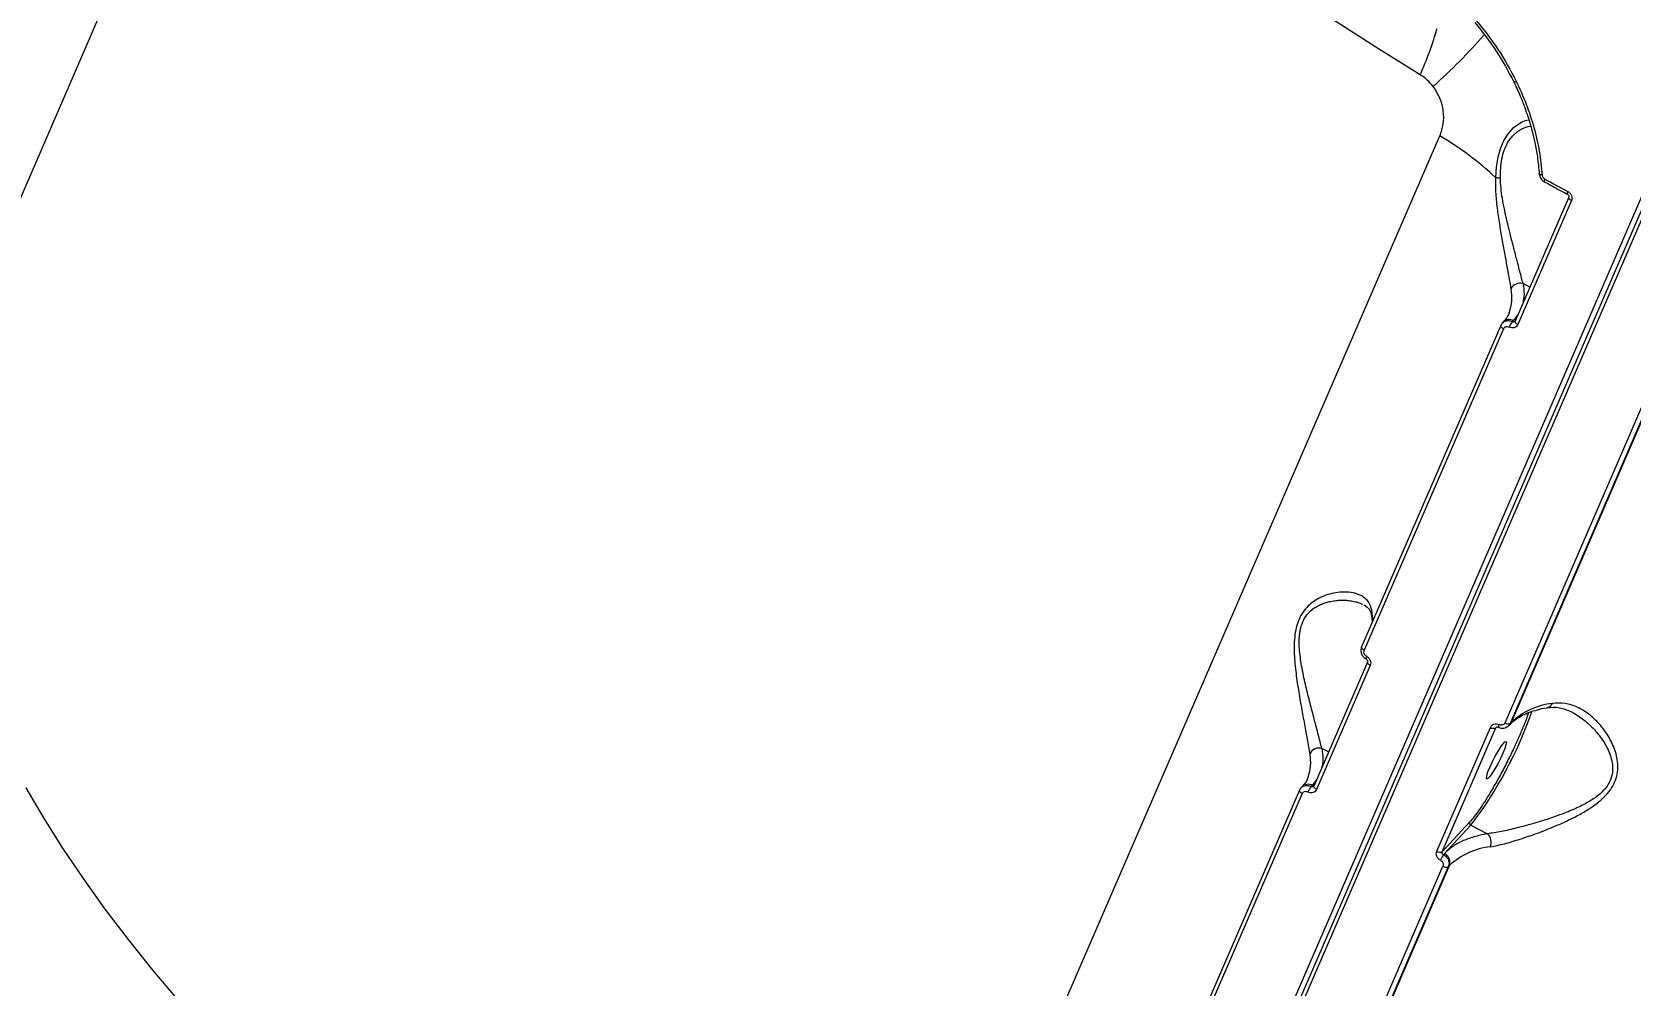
# Model space of a CAD drawing. Header units: millimetres. Extents: x -5873 to 5805, y -5301 to 4302.
# Drawn here: x -879.5 to -538.9, y -92.2 to 110.9 of the extents above; entities that cross this region are included whole.
import ezdxf

# ---------------------------------------------------------------- set-up
doc = ezdxf.new("R2010")
doc.units = ezdxf.units.MM
for name, color, linetype in [('DIKOM_ОБЪЕКТ', 7, 'Continuous'), ('DIKOM_РАЗМЕР_ЗОНА', 7, 'Continuous'), ('DIKOM_РАЗМЕР_ОБЪЕКТА', 7, 'Continuous')]:
    doc.layers.add(name, color=color, linetype=linetype)
doc.styles.add('style1', font='arial.ttf', dxfattribs={"width": 0.8})
doc.dimstyles.new('1-50', dxfattribs={"dimtxt": 300, "dimasz": 200, "dimexe": 100, "dimexo": 0, "dimgap": 100, "dimtad": 1, "dimtxsty": 'style1', "dimcen": 200, "dimclrd": 7, "dimclre": 7, "dimclrt": 7, "dimadec": 1, "dimazin": 2, "dimtfac": 1, "dimtmove": 0, "dimatfit": 2, "dimfxl": 0, "dimlwd": 25, "dimlwe": 18, "dimarcsym": 0})

# ---------------------------------------------------------------- blocks, each defined once
blk = doc.blocks.new('*D9')
at = {"layer": 'Defpoints', "color": 0, "transparency": 16777216}
for p in [(1338.11, 2802.44), (-4588.97, -1585.51), (-117.5, -1585.51)]:
    blk.add_point(p, dxfattribs=at)
at = {"layer": 'DIKOM_РАЗМЕР_ОБЪЕКТА', "color": 7, "lineweight": 18, "transparency": 16777216}
for p, q in [((1338.11, 2802.44), (-4688.97, 2802.44)), ((-117.5, -1585.51), (-4688.97, -1585.51))]:
    blk.add_line(p, q, dxfattribs=at)
at = {"layer": 'DIKOM_РАЗМЕР_ОБЪЕКТА', "color": 7, "lineweight": 25, "transparency": 16777216}
blk.add_line((-4588.97, 2602.44), (-4588.97, -1385.51), dxfattribs=at)
at = {"layer": 'DIKOM_РАЗМЕР_ОБЪЕКТА', "color": 7, "transparency": 16777216}
for points in [[(-4622.31, 2602.44), (-4555.64, 2602.44), (-4588.97, 2802.44)], [(-4622.31, -1385.51), (-4555.64, -1385.51), (-4588.97, -1585.51)]]:
    blk.add_solid(points, dxfattribs=at)
at = {"layer": 'DIKOM_РАЗМЕР_ОБЪЕКТА', "color": 7, "transparency": 16777216, "insert": (-4842.15, 460.98), "char_height": 300, "attachment_point": 5, "rotation": 90, "style": 'style1'}
blk.add_mtext('4400', dxfattribs=at)
blk = doc.blocks.new('*D10')
at = {"layer": 'Defpoints', "color": 0, "transparency": 16777216}
for p in [(4304.51, 1053.39), (-1538.59, -1332.39), (4304.51, -4224.84)]:
    blk.add_point(p, dxfattribs=at)
at = {"layer": 'DIKOM_РАЗМЕР_ОБЪЕКТА', "color": 7, "lineweight": 18, "transparency": 16777216}
for p, q in [((4304.51, 1053.39), (4304.51, -4324.84)), ((-1538.59, -1332.39), (-1538.59, -4324.84))]:
    blk.add_line(p, q, dxfattribs=at)
at = {"layer": 'DIKOM_РАЗМЕР_ОБЪЕКТА', "color": 7, "lineweight": 25, "transparency": 16777216}
blk.add_line((-1338.59, -4224.84), (4104.51, -4224.84), dxfattribs=at)
at = {"layer": 'DIKOM_РАЗМЕР_ОБЪЕКТА', "color": 7, "transparency": 16777216}
for points in [[(-1338.59, -4191.51), (-1338.59, -4258.18), (-1538.59, -4224.84)], [(4104.51, -4191.51), (4104.51, -4258.18), (4304.51, -4224.84)]]:
    blk.add_solid(points, dxfattribs=at)
at = {"layer": 'DIKOM_РАЗМЕР_ОБЪЕКТА', "color": 7, "transparency": 16777216, "insert": (1679.28, -3971.67), "char_height": 300, "attachment_point": 5, "style": 'style1'}
blk.add_mtext('5850', dxfattribs=at)
blk = doc.blocks.new('*D11')
at = {"layer": 'Defpoints', "color": 0, "transparency": 16777216}
for p in [(-510, 4302.44), (-5422.89, -3651.6), (284.83, -3651.6)]:
    blk.add_point(p, dxfattribs=at)
at = {"layer": 'DIKOM_РАЗМЕР_ЗОНА', "color": 7, "lineweight": 18, "transparency": 16777216}
for p, q in [((-510, 4302.44), (-5522.89, 4302.44)), ((284.83, -3651.6), (-5522.89, -3651.6))]:
    blk.add_line(p, q, dxfattribs=at)
at = {"layer": 'DIKOM_РАЗМЕР_ЗОНА', "color": 7, "lineweight": 25, "transparency": 16777216}
blk.add_line((-5422.89, 4102.44), (-5422.89, -3451.6), dxfattribs=at)
at = {"layer": 'DIKOM_РАЗМЕР_ЗОНА', "color": 7, "transparency": 16777216}
for points in [[(-5456.22, 4102.44), (-5389.56, 4102.44), (-5422.89, 4302.44)], [(-5456.22, -3451.6), (-5389.56, -3451.6), (-5422.89, -3651.6)]]:
    blk.add_solid(points, dxfattribs=at)
at = {"layer": 'DIKOM_РАЗМЕР_ЗОНА', "color": 7, "transparency": 16777216, "insert": (-5676.06, -474.49), "char_height": 300, "attachment_point": 5, "rotation": 90, "style": 'style1'}
blk.add_mtext('7950', dxfattribs=at)

msp = doc.modelspace()

# ---------------------------------------------------------------- linework, layer by layer
at = {"layer": 'DIKOM_ОБЪЕКТ', "color": 7, "linetype": 'Continuous', "lineweight": 15}
for p, q in [((-778.022, 315.501), (-894.455, 46.607)), ((-523.065, 106.66), (-696.034, -292.798)), ((-521.908, 106.484), (-694.877, -292.974)), ((-694.269, -293.708), (-521.3, 105.75)), ((-704.46, -200.145), (-579.379, 88.719)), ((-551.916, 75.639), (-563.352, 49.228)), ((-551.34, 74.921), (-562.776, 48.511)), ((-560.208, 56.488), (-561.657, 57.235)), ((-566.417, 48.331), (-596.079, -20.171)), ((-565.88, 49.062), (-566.086, 48.839)), ((-564.609, 51.054), (-564.685, 50.871)), ((-563.917, 49.117), (-563.699, 49.352)), ((-562.712, 50.707), (-563.699, 49.352)), ((-563.699, 49.352), (-562.948, 50.161)), ((-563.364, 49.189), (-563.398, 49.161)), ((-565.847, 47.617), (-595.509, -20.886)), ((-565.502, -36.355), (-535.841, 32.147)), ((-564.346, -36.455), (-534.684, 32.047)), ((-564.141, -36.233), (-534.479, 32.269)), ((-595.579, -11.219), (-595.405, -11.314)), ((-594.801, -23.401), (-606.237, -49.811)), ((-594.225, -24.118), (-605.661, -50.528)), ((-580.068, -63.723), (-568.632, -37.312)), ((-578.906, -63.825), (-567.47, -37.415)), ((-567.47, -37.415), (-567.31, -37.242)), ((-564.642, -36.908), (-564.436, -36.686)), ((-564.141, -36.233), (-564.346, -36.455)), ((-603.093, -42.551), (-604.542, -41.804)), ((-609.302, -50.708), (-638.964, -119.21)), ((-608.764, -49.977), (-608.971, -50.2)), ((-607.493, -47.985), (-607.57, -48.168)), ((-606.801, -49.922), (-606.584, -49.687)), ((-605.597, -48.333), (-606.584, -49.687)), ((-606.584, -49.687), (-605.833, -48.878)), ((-606.249, -49.85), (-606.283, -49.878)), ((-608.731, -51.423), (-638.393, -119.925)), ((-573.063, -57.528), (-578.906, -63.825)), ((-572.802, -58.168), (-578.41, -64.212)), ((-572.802, -58.168), (-569.235, -60.006)), ((-578.41, -64.212), (-578.628, -64.447)), ((-608.387, -135.394), (-578.725, -66.892)), ((-607.231, -135.494), (-577.569, -66.992)), ((-607.026, -135.272), (-577.364, -66.77)), ((-577.569, -66.992), (-577.364, -66.77))]:
    msp.add_line(p, q, dxfattribs=at)
at = {"layer": 'DIKOM_ОБЪЕКТ', "color": 7, "linetype": 'Continuous', "lineweight": 15, "flags": 128}
for points in [[(-583.574, 101.731), (-593.029, 107.628), (-602.314, 113.612)], [(-560.397, 92.054), (-560.845, 92.008), (-561.435, 91.848), (-561.804, 91.706), (-561.899, 91.665), (-561.923, 91.654), (-561.93, 91.651), (-561.932, 91.65), (-561.932, 91.65), (-561.932, 91.65), (-561.933, 91.65), (-561.933, 91.65), (-561.933, 91.65), (-561.933, 91.65), (-561.933, 91.65), (-563.904, 90.278), (-564.871, 89.18), (-565.752, 87.786), (-566.487, 86.099), (-567.027, 84.169), (-567.367, 82.063), (-567.533, 79.872)], [(-557.563, 80.373), (-557.732, 80.387), (-557.883, 80.413), (-558.009, 80.448), (-558.106, 80.491), (-558.17, 80.542), (-558.2, 80.597), (-558.201, 80.607)], [(-557.103, 78.931), (-557.125, 78.951), (-557.134, 79.007), (-557.124, 79.093), (-557.096, 79.207), (-557.049, 79.344), (-556.986, 79.499)], [(-557.088, 78.929), (-557.096, 78.929), (-557.103, 78.931)], [(-556.986, 79.499), (-556.378, 79.168), (-555.77, 78.837), (-555.161, 78.507), (-554.552, 78.177), (-553.942, 77.847), (-553.332, 77.518), (-552.722, 77.189), (-552.111, 76.86)], [(-551.34, 74.921), (-551.5, 75.016), (-551.641, 75.119), (-551.759, 75.226), (-551.848, 75.334), (-551.906, 75.439), (-551.931, 75.536), (-551.922, 75.623), (-551.916, 75.639)], [(-566.417, 48.331), (-566.423, 48.316), (-566.433, 48.23), (-566.408, 48.133), (-566.351, 48.029), (-566.262, 47.921), (-566.145, 47.814), (-566.005, 47.711), (-565.847, 47.617)], [(-562.776, 48.511), (-562.936, 48.605), (-563.077, 48.708), (-563.195, 48.816), (-563.284, 48.924), (-563.342, 49.028), (-563.368, 49.126), (-563.358, 49.212), (-563.352, 49.228)], [(-595.509, -20.886), (-595.667, -20.791), (-595.807, -20.688), (-595.924, -20.581), (-596.012, -20.474), (-596.07, -20.369), (-596.095, -20.273), (-596.085, -20.187), (-596.079, -20.171)], [(-594.225, -24.118), (-594.385, -24.023), (-594.526, -23.92), (-594.643, -23.813), (-594.733, -23.705), (-594.791, -23.6), (-594.816, -23.503), (-594.807, -23.417), (-594.801, -23.401)], [(-564.141, -36.233), (-564.314, -36.538), (-564.436, -36.686)], [(-565.943, -42.811), (-566.453, -43.919), (-567.035, -45.059), (-567.642, -46.14), (-568.226, -47.073), (-568.737, -47.784), (-569.137, -48.214), (-569.391, -48.329), (-569.479, -48.119), (-569.394, -47.602), (-569.144, -46.819), (-568.747, -45.834), (-568.238, -44.727), (-567.655, -43.586), (-567.048, -42.506), (-566.465, -41.572), (-565.953, -40.862), (-565.554, -40.431), (-565.3, -40.317), (-565.211, -40.526), (-565.296, -41.043), (-565.546, -41.826), (-565.943, -42.811)], [(-880.742, -50.227), (-876.998, -56.613), (-872.945, -63.045), (-868.586, -69.517), (-863.925, -76.021), (-858.966, -82.552), (-853.714, -89.105), (-848.173, -95.673)], [(-609.302, -50.708), (-609.308, -50.724), (-609.317, -50.81), (-609.293, -50.907), (-609.235, -51.011), (-609.146, -51.118), (-609.03, -51.225), (-608.89, -51.328), (-608.731, -51.423)], [(-605.661, -50.528), (-605.821, -50.434), (-605.962, -50.331), (-606.079, -50.223), (-606.169, -50.115), (-606.227, -50.011), (-606.252, -49.913), (-606.243, -49.827), (-606.237, -49.811)]]:
    msp.add_lwpolyline(points, dxfattribs=at)
at = {"layer": 'DIKOM_ОБЪЕКТ', "color": 7, "linetype": 'Continuous', "lineweight": 15}
for centre, radius, start, end in [((-656.32, 133.746), 79.479, 336.24555, 343.75627), ((-669.565, 198.227), 132.932, 311.88197, 318.55848), ((-563.605, 101.148), 0.922, 268.45255, 302.03977), ((-613.149, 31.149), 66.744, 46.88593, 59.60468), ((-565.854, 91.623), 11.871, 261.87122, 266.93971), ((-551.512, 76.431), 0.737, 144.34776, 190.48344), ((-572.842, 54.216), 8.82, 338.99169, 12.44494), ((-562.28, 55.15), 2.176, 73.35146, 153.62861), ((-564.597, 47.765), 1.824, 60.49145, 134.67102), ((-560.813, 46.423), 4.109, 139.03795, 157.83521), ((-592.479, -13.011), 1.545, 156.11563, 189.93708), ((-603.859, -14.372), 10.163, 358.27744, 11.26899), ((-594.402, -22.607), 0.732, 144.23706, 190.69676), ((-640.345, -6.341), 85.136, 322.5009, 341.09844), ((-553.804, -47.249), 15.107, 96.07844, 133.17809), ((-556.688, -31.756), 1.368, 282.58053, 339.82168), ((-567.961, -36.347), 1.175, 235.20751, 294.69792), ((-565.836, -37.311), 1.082, 148.05835, 178.49242), ((-564.837, -35.392), 1.171, 235.35633, 294.77321), ((-615.725, -44.823), 8.818, 338.98807, 12.44856), ((-605.165, -43.889), 2.176, 73.3592, 153.62534), ((-607.482, -51.274), 1.824, 60.49082, 134.67329), ((-603.712, -52.607), 4.094, 139.01048, 157.88002), ((-572.581, -57.704), 0.513, 159.90563, 244.5851), ((-570.92, -61.825), 2.479, 337.71211, 47.1887), ((-579.397, -62.757), 1.176, 235.23577, 294.6834), ((-573.051, -68.214), 6.73, 145.95992, 157.37489), ((-579.291, -66.065), 2.052, 339.90144, 64.57639), ((-567.027, -77.785), 15.105, 96.07629, 133.18024), ((-578.06, -65.929), 1.17, 235.34817, 294.78138)]:
    msp.add_arc(centre, radius, start, end, dxfattribs=at)
for points, knots in [([(-571.919, 112.862), (-570.336, 110.883), (-567.17, 106.924), (-564.809, 102.459), (-563.629, 100.226)], [0, 0, 0, 0, 0.50006, 1, 1, 1, 1]), ([(-571.571, 113.231), (-569.957, 111.216), (-566.73, 107.187), (-564.32, 102.64), (-563.115, 100.367)], [0, 0, 0, 0, 0.5000013, 1, 1, 1, 1]), ([(-580.82, 99.256), (-581.229, 99.736), (-582.049, 100.697), (-583.065, 101.386), (-583.574, 101.731)], [0, 0, 0, 0, 0.4987838, 1, 1, 1, 1]), ([(-579.379, 88.719), (-579.096, 89.55), (-578.528, 91.213), (-578.554, 94.005), (-579.228, 96.819), (-580.289, 98.443), (-580.82, 99.256)], [0, 0, 0, 0, 0.2497435, 0.4995703, 0.7493082, 1, 1, 1, 1]), ([(-563.629, 100.226), (-563.161, 99.224), (-562.315, 97.417), (-561.355, 94.945), (-560.692, 93.028), (-560.17, 91.347), (-559.656, 89.498), (-559.094, 87.1), (-558.534, 84.064), (-558.319, 81.83), (-558.201, 80.606)], [0, 0, 0, 0, 0.1590678, 0.2869488, 0.3834665, 0.4537968, 0.5435475, 0.6641642, 0.8159816, 1, 1, 1, 1]), ([(-563.115, 100.367), (-562.376, 98.752), (-560.898, 95.524), (-559.286, 90.514), (-558.096, 85.448), (-557.74, 82.065), (-557.563, 80.373)], [0, 0, 0, 0, 0.2507096, 0.5013184, 0.7506722, 1, 1, 1, 1]), ([(-566.488, 79.769), (-566.479, 80.467), (-566.462, 81.863), (-566.202, 83.871), (-565.708, 85.712), (-565.058, 87.104), (-564.383, 88.118), (-563.748, 88.857), (-563.096, 89.449), (-562.431, 89.925), (-561.751, 90.304), (-561.112, 90.561), (-560.53, 90.724), (-560.197, 90.772), (-560.028, 90.796)], [0, 0, 0, 0, 0.110675, 0.2214818, 0.3319618, 0.4426524, 0.5153792, 0.5890284, 0.6644229, 0.7321128, 0.8055961, 0.8849875, 0.941841, 1, 1, 1, 1]), ([(-567.533, 79.872), (-567.54, 78.704), (-567.554, 76.372), (-567.15, 72.912), (-566.652, 69.559), (-566.095, 66.344), (-565.544, 63.298), (-565.034, 60.512), (-564.584, 58.016), (-564.348, 56.75), (-564.23, 56.117)], [0, 0, 0, 0, 0.1255214, 0.2508024, 0.3751283, 0.50035, 0.6252711, 0.7505279, 0.8751663, 1, 1, 1, 1]), ([(-561.657, 57.235), (-561.762, 57.631), (-561.975, 58.425), (-562.351, 59.876), (-562.728, 61.329), (-563.102, 62.766), (-563.446, 64.086), (-563.814, 65.504), (-564.098, 66.609), (-564.309, 67.441), (-564.435, 67.94), (-564.612, 68.65), (-564.772, 69.3), (-564.891, 69.793), (-564.987, 70.192), (-565.126, 70.784), (-565.316, 71.614), (-565.492, 72.414), (-565.756, 73.663), (-566.072, 75.359), (-566.4, 77.575), (-566.458, 79.032), (-566.488, 79.769)], [0, 0, 0, 0, 0.0822725, 0.1650615, 0.2495163, 0.3099106, 0.3747582, 0.4330545, 0.4996545, 0.5177692, 0.5386918, 0.5624263, 0.6062483, 0.6187131, 0.6225808, 0.6546872, 0.6901726, 0.7216972, 0.7492622, 0.8365936, 0.9173524, 1, 1, 1, 1]), ([(-558.201, 80.606), (-558.175, 80.437), (-558.124, 80.099), (-557.881, 79.626), (-557.543, 79.213), (-557.251, 79.025), (-557.105, 78.931)], [0, 0, 0, 0, 0.2505672, 0.5007751, 0.7504931, 1, 1, 1, 1]), ([(-556.986, 79.499), (-557.063, 79.549), (-557.217, 79.648), (-557.395, 79.864), (-557.523, 80.11), (-557.549, 80.285), (-557.563, 80.373)], [0, 0, 0, 0, 0.2510404, 0.5003559, 0.7503221, 1, 1, 1, 1]), ([(-557.096, 78.943), (-555.977, 78.324), (-554.367, 77.435), (-552.732, 76.568), (-552.233, 76.303)], [0, 0, 0, 0, 0.695186, 1, 1, 1, 1]), ([(-552.236, 76.296), (-552.171, 76.252), (-552.041, 76.166), (-551.922, 75.973), (-551.876, 75.77), (-551.911, 75.656), (-551.928, 75.599)], [0, 0, 0, 0, 0.2599464, 0.5123203, 0.7587205, 1, 1, 1, 1]), ([(-552.111, 76.86), (-551.948, 76.75), (-551.622, 76.529), (-551.314, 76.011), (-551.189, 75.44), (-551.29, 75.094), (-551.34, 74.921)], [0, 0, 0, 0, 0.2506011, 0.5002715, 0.7500425, 1, 1, 1, 1]), ([(-561.657, 57.235), (-561.547, 56.473), (-561.333, 54.985), (-561.589, 53.658), (-561.715, 53.01)], [0, 0, 0, 0, 0.5116644, 1, 1, 1, 1]), ([(-566.043, 48.884), (-566.123, 48.795), (-566.281, 48.618), (-566.38, 48.401), (-566.429, 48.292)], [0, 0, 0, 0, 0.5004576, 1, 1, 1, 1]), ([(-565.99, 48.935), (-565.897, 49.008), (-565.709, 49.157), (-565.305, 49.323), (-564.849, 49.378), (-564.351, 49.31), (-564.069, 49.185), (-563.917, 49.117)], [0, 0, 0, 0, 0.1678149, 0.3408742, 0.6058636, 0.7869256, 1, 1, 1, 1]), ([(-564.635, 51.02), (-564.647, 50.981), (-564.791, 50.503), (-565.187, 49.857), (-565.715, 49.281), (-565.908, 49.07)], [0, 0, 0, 0, 0.0530337, 0.6533891, 1, 1, 1, 1]), ([(-565.847, 47.617), (-565.786, 47.718), (-565.665, 47.92), (-565.347, 48.085), (-564.977, 48.12), (-564.738, 48.023), (-564.619, 47.974)], [0, 0, 0, 0, 0.2507586, 0.5001203, 0.7499456, 1, 1, 1, 1]), ([(-562.776, 48.511), (-562.867, 48.359), (-563.047, 48.055), (-563.527, 47.808), (-564.083, 47.754), (-564.44, 47.9), (-564.619, 47.974)], [0, 0, 0, 0, 0.2505481, 0.5002402, 0.749943, 1, 1, 1, 1]), ([(-563.315, 49.285), (-563.344, 49.235), (-563.388, 49.16), (-563.483, 49.095), (-563.584, 49.053), (-563.699, 49.045), (-563.82, 49.069), (-563.883, 49.101), (-563.917, 49.117)], [0, 0, 0, 0, 0.2443951, 0.3709581, 0.5001241, 0.719831, 0.852494, 1, 1, 1, 1]), ([(-593.892, -12.385), (-594.093, -11.75), (-594.493, -10.486), (-595.887, -9.305), (-597.705, -8.601), (-599.665, -8.418), (-601.549, -8.583), (-603.242, -8.973), (-604.843, -9.601), (-606.258, -10.423), (-607.489, -11.426), (-608.569, -12.691), (-609.442, -14.264), (-610.045, -16.088), (-610.369, -18.059), (-610.474, -20.14), (-610.394, -22.912), (-610.018, -26.362), (-609.398, -30.32), (-608.733, -34.076), (-608.1, -37.535), (-607.54, -40.632), (-607.256, -42.16), (-607.114, -42.923)], [0, 0, 0, 0, 0.0628375, 0.1250329, 0.1875521, 0.2496585, 0.2915494, 0.3336356, 0.3744964, 0.4070897, 0.4371926, 0.469233, 0.4998093, 0.5304201, 0.5624894, 0.5926578, 0.6253309, 0.6879392, 0.7501168, 0.812756, 0.8751681, 0.9376716, 1, 1, 1, 1]), ([(-604.542, -41.804), (-604.666, -41.336), (-604.917, -40.396), (-605.373, -38.633), (-605.833, -36.865), (-606.291, -35.107), (-606.718, -33.461), (-607.166, -31.717), (-607.608, -29.948), (-608.043, -28.134), (-608.469, -26.228), (-608.843, -24.328), (-609.153, -22.39), (-609.355, -20.477), (-609.395, -18.822), (-609.3, -17.529), (-609.11, -16.267), (-608.664, -14.788), (-607.929, -13.559), (-607.221, -12.754), (-606.586, -12.181), (-605.835, -11.658), (-604.983, -11.205), (-604.086, -10.843), (-603.115, -10.555), (-602.09, -10.349), (-601.063, -10.234), (-600.054, -10.201), (-599.011, -10.249), (-597.934, -10.399), (-596.847, -10.66), (-596.193, -10.93), (-595.857, -11.068)], [0, 0, 0, 0, 0.0484907, 0.0973952, 0.1477179, 0.182723, 0.2215826, 0.2585877, 0.2956721, 0.3325196, 0.3692853, 0.4093299, 0.4433187, 0.4803905, 0.5175839, 0.5365622, 0.5545624, 0.5918769, 0.6289409, 0.6469713, 0.6659916, 0.6901737, 0.7148326, 0.7400638, 0.7667161, 0.7972322, 0.8277419, 0.8562264, 0.8876, 0.924287, 0.9611113, 1, 1, 1, 1]), ([(-595.41, -11.293), (-595.043, -11.563), (-594.305, -12.105), (-594.104, -12.876), (-594.003, -13.263)], [0, 0, 0, 0, 0.4971692, 1, 1, 1, 1]), ([(-594.021, -13.284), (-593.97, -13.525), (-593.841, -14.135), (-593.841, -14.676), (-593.841, -15.003)], [0, 0, 0, 0, 0.3940789, 1, 1, 1, 1]), ([(-596.091, -20.21), (-596.158, -20.441), (-596.292, -20.901), (-596.132, -21.65), (-595.74, -22.321), (-595.327, -22.602), (-595.121, -22.743)], [0, 0, 0, 0, 0.2527451, 0.5034768, 0.7522308, 1, 1, 1, 1]), ([(-594.996, -22.179), (-595.105, -22.105), (-595.321, -21.957), (-595.527, -21.613), (-595.61, -21.232), (-595.542, -21.001), (-595.509, -20.886)], [0, 0, 0, 0, 0.2508078, 0.5001835, 0.7499481, 1, 1, 1, 1]), ([(-595.121, -22.743), (-595.056, -22.787), (-594.926, -22.873), (-594.807, -23.066), (-594.76, -23.269), (-594.796, -23.383), (-594.813, -23.44)], [0, 0, 0, 0, 0.260012, 0.512371, 0.7586884, 1, 1, 1, 1]), ([(-594.996, -22.179), (-594.833, -22.29), (-594.507, -22.511), (-594.199, -23.028), (-594.074, -23.599), (-594.175, -23.945), (-594.225, -24.118)], [0, 0, 0, 0, 0.2505918, 0.5002632, 0.7500062, 1, 1, 1, 1]), ([(-568.626, -62.765), (-567.655, -62.57), (-565.721, -62.181), (-562.27, -61.145), (-558.639, -59.896), (-555.293, -58.585), (-552.361, -57.291), (-549.892, -56.063), (-547.686, -54.785), (-545.831, -53.487), (-544.291, -52.151), (-543.014, -50.674), (-542.071, -49.026), (-541.536, -47.275), (-541.407, -45.515), (-541.611, -43.767), (-542.223, -41.568), (-543.468, -39.054), (-545.39, -36.499), (-547.614, -34.423), (-550.068, -32.927), (-552.683, -32.045), (-554.498, -32.167), (-555.404, -32.228)], [0, 0, 0, 0, 0.0628371, 0.1250342, 0.1875524, 0.2496608, 0.2915516, 0.3336362, 0.3744981, 0.4070905, 0.4371931, 0.4692336, 0.4998094, 0.5304198, 0.5624903, 0.5926586, 0.6253312, 0.6879395, 0.750116, 0.812756, 0.8751668, 0.9376717, 1, 1, 1, 1]), ([(-564.407, -36.694), (-564.311, -36.58), (-563.953, -36.154), (-563.092, -35.496), (-561.827, -34.734), (-560.338, -34.08), (-558.624, -33.549), (-557.297, -33.222), (-556.493, -33.115), (-556.39, -33.101)], [0, 0, 0, 0, 0.0679541, 0.2545223, 0.43621, 0.6157722, 0.7947072, 0.9736654, 1, 1, 1, 1]), ([(-556.403, -33.093), (-555.572, -33.031), (-553.898, -32.905), (-552.164, -33.657), (-551.29, -34.036)], [0, 0, 0, 0, 0.4962546, 1, 1, 1, 1]), ([(-551.296, -34.049), (-551.165, -34.112), (-550.586, -34.392), (-549.618, -35.021), (-548.402, -35.929), (-547.264, -36.949), (-546.191, -38.073), (-545.169, -39.335), (-544.274, -40.671), (-543.505, -42.112), (-542.918, -43.611), (-542.614, -44.983), (-542.553, -46.106), (-542.612, -47.246), (-542.895, -48.076), (-543.086, -48.636)], [0, 0, 0, 0, 0.0270535, 0.1194505, 0.20745, 0.2956367, 0.3832609, 0.4706896, 0.5659187, 0.6467325, 0.7348901, 0.8233347, 0.8684696, 0.9112718, 1, 1, 1, 1]), ([(-568.632, -37.312), (-568.541, -37.16), (-568.36, -36.855), (-567.872, -36.6), (-567.305, -36.534), (-566.938, -36.67), (-566.755, -36.738)], [0, 0, 0, 0, 0.2505311, 0.5002471, 0.750052, 1, 1, 1, 1]), ([(-567.385, -37.29), (-567.359, -37.27), (-567.307, -37.231), (-567.196, -37.21), (-567.065, -37.22), (-566.968, -37.261), (-566.918, -37.283)], [0, 0, 0, 0, 0.2370564, 0.4802743, 0.7329657, 1, 1, 1, 1]), ([(-566.918, -37.283), (-566.73, -37.356), (-566.351, -37.503), (-565.734, -37.5), (-565.145, -37.332), (-564.838, -37.079), (-564.685, -36.952)], [0, 0, 0, 0, 0.2455708, 0.4944212, 0.7466961, 1, 1, 1, 1]), ([(-565.502, -36.355), (-565.564, -36.456), (-565.685, -36.659), (-566.01, -36.831), (-566.388, -36.875), (-566.632, -36.784), (-566.755, -36.738)], [0, 0, 0, 0, 0.2507729, 0.5000418, 0.7499219, 1, 1, 1, 1]), ([(-564.346, -36.455), (-564.461, -36.653), (-564.636, -36.957), (-565.027, -37.219), (-565.247, -37.339), (-565.373, -37.36), (-565.374, -37.361)], [0, 0, 0, 0, 0.4821825, 0.7363139, 0.9985107, 1, 1, 1, 1]), ([(-560.524, -34.198), (-560.55, -34.286), (-560.751, -34.964), (-561.355, -36.559), (-562.031, -38.168), (-562.359, -38.949)], [0, 0, 0, 0, 0.0712333, 0.5491162, 1, 1, 1, 1]), ([(-562.359, -38.949), (-562.724, -39.772), (-563.475, -41.467), (-564.819, -44.227), (-566.303, -47.089), (-567.866, -49.899), (-569.407, -52.476), (-570.828, -54.658), (-572.076, -56.394), (-572.74, -57.157), (-573.063, -57.528)], [0, 0, 0, 0, 0.1165178, 0.2400117, 0.3686423, 0.500001, 0.631358, 0.7599875, 0.8834847, 1, 1, 1, 1]), ([(-604.542, -41.804), (-604.432, -42.566), (-604.218, -44.054), (-604.474, -45.381), (-604.599, -46.029)], [0, 0, 0, 0, 0.5116673, 1, 1, 1, 1]), ([(-608.928, -50.155), (-609.007, -50.244), (-609.165, -50.421), (-609.265, -50.638), (-609.314, -50.747)], [0, 0, 0, 0, 0.5005306, 1, 1, 1, 1]), ([(-608.875, -50.105), (-608.782, -50.031), (-608.594, -49.882), (-608.19, -49.716), (-607.734, -49.661), (-607.236, -49.729), (-606.954, -49.854), (-606.801, -49.922)], [0, 0, 0, 0, 0.1677543, 0.3409259, 0.6058355, 0.7869106, 1, 1, 1, 1]), ([(-607.519, -48.019), (-607.531, -48.058), (-607.677, -48.536), (-608.072, -49.183), (-608.6, -49.758), (-608.793, -49.969)], [0, 0, 0, 0, 0.0530372, 0.6533954, 1, 1, 1, 1]), ([(-608.731, -51.423), (-608.671, -51.321), (-608.55, -51.12), (-608.231, -50.954), (-607.862, -50.919), (-607.623, -51.017), (-607.504, -51.066)], [0, 0, 0, 0, 0.2506625, 0.5000089, 0.7498199, 1, 1, 1, 1]), ([(-605.661, -50.528), (-605.751, -50.681), (-605.932, -50.985), (-606.412, -51.231), (-606.967, -51.285), (-607.325, -51.139), (-607.504, -51.066)], [0, 0, 0, 0, 0.2505727, 0.5002107, 0.7500275, 1, 1, 1, 1]), ([(-606.2, -49.755), (-606.229, -49.804), (-606.272, -49.88), (-606.368, -49.945), (-606.469, -49.986), (-606.584, -49.995), (-606.705, -49.971), (-606.768, -49.939), (-606.801, -49.922)], [0, 0, 0, 0, 0.2442343, 0.371013, 0.5001742, 0.7198658, 0.852497, 1, 1, 1, 1]), ([(-543.086, -48.636), (-543.368, -49.168), (-543.786, -49.959), (-544.622, -50.889), (-545.383, -51.604), (-546.314, -52.323), (-547.401, -53.031), (-548.577, -53.695), (-549.884, -54.346), (-551.307, -54.981), (-552.78, -55.577), (-554.278, -56.135), (-555.797, -56.663), (-557.308, -57.153), (-558.783, -57.606), (-560.219, -58.023), (-561.626, -58.41), (-563.691, -58.944), (-566.363, -59.572), (-568.275, -59.861), (-569.235, -60.006)], [0, 0, 0, 0, 0.0627172, 0.0932384, 0.1254356, 0.1663552, 0.2080804, 0.2507858, 0.2958889, 0.3475247, 0.3991645, 0.4474018, 0.500458, 0.5538844, 0.6016562, 0.6519863, 0.7030721, 0.7499625, 0.8744112, 1, 1, 1, 1]), ([(-569.235, -60.006), (-570.224, -60.202), (-572.202, -60.594), (-574.691, -61.542), (-576.832, -62.716), (-577.884, -63.713), (-578.41, -64.212)], [0, 0, 0, 0, 0.2500014, 0.5000055, 0.749987, 1, 1, 1, 1]), ([(-579.263, -65.625), (-579.431, -65.519), (-579.766, -65.308), (-580.085, -64.803), (-580.218, -64.24), (-580.118, -63.895), (-580.068, -63.723)], [0, 0, 0, 0, 0.2505725, 0.5002303, 0.7500118, 1, 1, 1, 1]), ([(-578.628, -64.447), (-578.662, -64.428), (-578.727, -64.394), (-578.824, -64.306), (-578.895, -64.201), (-578.932, -64.089), (-578.948, -63.966), (-578.923, -63.881), (-578.906, -63.825)], [0, 0, 0, 0, 0.1478506, 0.2804707, 0.500383, 0.6294135, 0.7557943, 1, 1, 1, 1]), ([(-578.628, -64.447), (-578.482, -64.533), (-578.213, -64.692), (-577.846, -65.071), (-577.59, -65.492), (-577.457, -65.937), (-577.401, -66.432), (-577.503, -66.77), (-577.569, -66.992)], [0, 0, 0, 0, 0.1617485, 0.2992033, 0.500376, 0.6315351, 0.7587149, 1, 1, 1, 1]), ([(-579.263, -65.625), (-579.151, -65.696), (-578.928, -65.837), (-578.714, -66.172), (-578.625, -66.547), (-578.692, -66.777), (-578.725, -66.892)], [0, 0, 0, 0, 0.2508347, 0.5001116, 0.7499407, 1, 1, 1, 1])]:
    msp.add_open_spline(points, degree=3, knots=knots, dxfattribs=at)

# ---------------------------------------------------------------- dimensions: what is measured, and where the dimension line sits
at = {"layer": 'DIKOM_РАЗМЕР_ЗОНА'}
dim = msp.add_linear_dim(base=(-5422.889, -3651.603), p1=(-510.005, 4302.437), p2=(284.83, -3651.603), angle=90, text='7950', dimstyle='1-50', dxfattribs=at)
dim.commit()
dim.dimension.update_dxf_attribs({"geometry": '*D11', "text_midpoint": (-5422.889, -474.491), "dimtype": 160})
at = {"layer": 'DIKOM_РАЗМЕР_ОБЪЕКТА'}
dim = msp.add_linear_dim(base=(-4588.973, -1585.515), p1=(1338.114, 2802.437), p2=(-117.504, -1585.515), angle=90, text='4400', dimstyle='1-50', dxfattribs=at)
dim.commit()
dim.dimension.update_dxf_attribs({"geometry": '*D9', "text_midpoint": (-4588.973, 460.978), "dimtype": 160})
dim = msp.add_linear_dim(base=(4304.512, -4224.842), p1=(-1538.592, -1332.389), p2=(4304.512, 1053.391), text='5850', dimstyle='1-50', dxfattribs=at)
dim.commit()
dim.dimension.update_dxf_attribs({"geometry": '*D10', "text_midpoint": (1679.282, -4224.842), "dimtype": 160})

doc.saveas('drawing.dxf')
